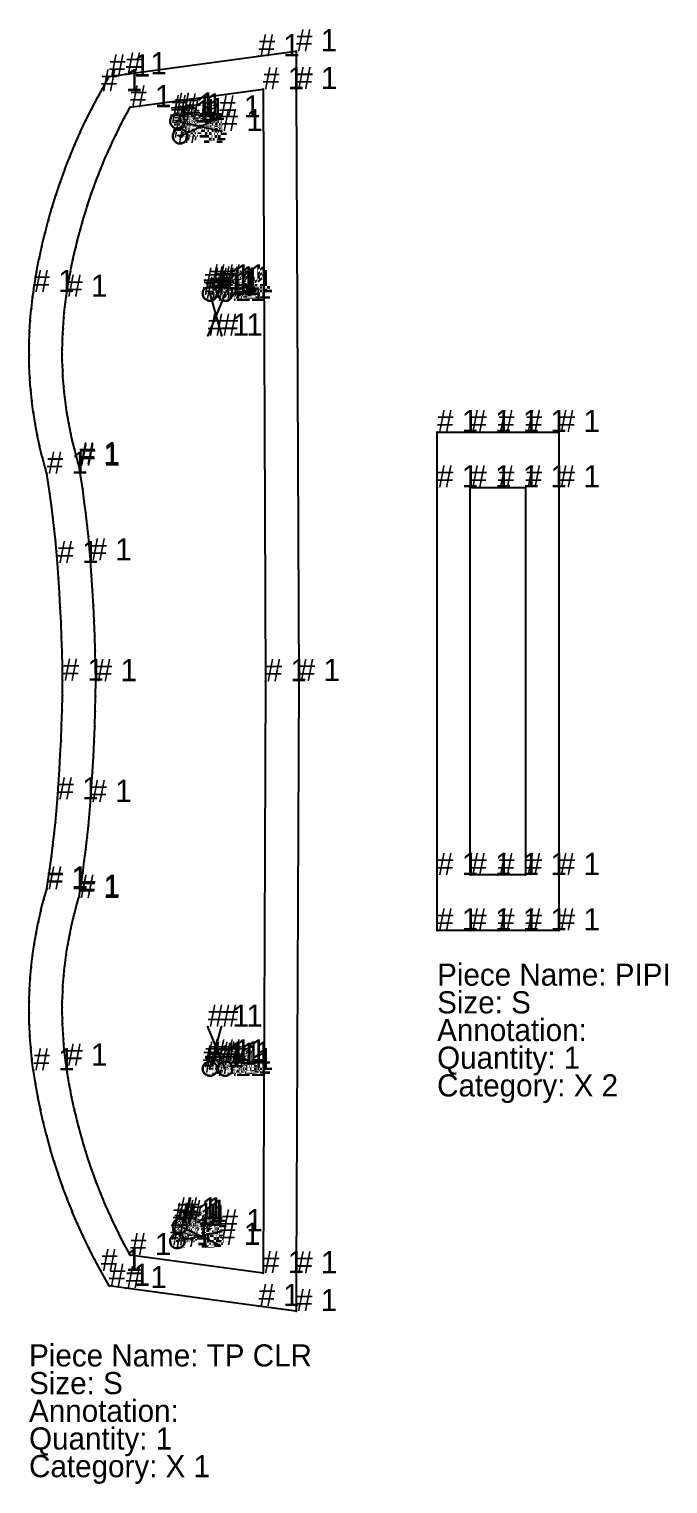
# Model space of a CAD drawing. Extents: x 0 to 5390, y -290 to 286.
# Drawn here: x 2832 to 3063, y -290 to 236 of the extents above; entities that cross this region are included whole.
import ezdxf

# ---------------------------------------------------------------- set-up
doc = ezdxf.new("R2010")
doc.units = 0

# ---------------------------------------------------------------- blocks, each defined once
blk = doc.blocks.new('TP_CLRS')
at = {"layer": '1'}
blk.add_lwpolyline([(12.14, 0.18), (12.06, 5.23), (11.93, 10.58), (11.76, 15.94), (11.55, 21.29), (11.29, 26.64), (10.99, 31.99), (10.64, 37.34), (10.25, 42.67), (9.9, 46.85), (9.51, 51.02), (9.07, 55.18), (8.6, 59.33), (8.07, 63.49), (7.51, 67.63), (6.9, 71.77), (6.4, 74.92), (6.36, 75.19), (5.89, 76.78), (5.85, 76.92), (5.81, 77.05), (4.81, 80.74), (4.77, 80.9), (4.73, 81.06), (3.83, 84.77), (3.8, 84.93), (3.76, 85.09), (2.96, 88.83), (2.93, 88.99), (2.9, 89.15), (2.21, 92.91), (2.18, 93.07), (2.15, 93.23), (1.56, 97), (1.53, 97.16), (1.51, 97.32), (1.02, 101.11), (1, 101.28), (0.99, 101.44), (0.6, 105.24), (0.58, 105.4), (0.57, 105.56), (0.29, 109.38), (0.28, 109.54), (0.27, 109.7), (0.09, 113.52), (0.08, 113.68), (0.08, 113.84), (0, 117.66), (0, 117.83), (0, 117.99), (0.03, 121.81), (0.03, 121.98), (0.04, 122.14), (0.17, 125.96), (0.17, 126.12), (0.18, 126.28), (0.42, 130.1), (0.43, 130.26), (0.44, 130.42), (0.78, 134.23), (0.8, 134.39), (0.82, 134.55), (1.26, 138.35), (1.28, 138.51), (1.3, 138.67), (1.58, 140.56), (1.9, 142.81), (1.92, 142.95), (1.94, 143.08), (2.69, 147.56), (2.72, 147.69), (2.74, 147.83), (3.59, 152.29), (3.62, 152.42), (3.65, 152.56), (4.6, 157), (4.63, 157.13), (4.66, 157.26), (5.72, 161.68), (5.75, 161.82), (5.78, 161.95), (6.94, 166.34), (6.98, 166.47), (7.01, 166.6), (8.27, 170.97), (8.31, 171.1), (8.35, 171.23), (9.7, 175.57), (9.74, 175.7), (9.78, 175.83), (11.24, 180.13), (11.28, 180.26), (11.33, 180.39), (12.88, 184.66), (12.92, 184.79), (12.97, 184.91), (14.62, 189.15), (14.67, 189.27), (14.72, 189.4), (16.46, 193.59), (16.52, 193.72), (16.57, 193.84), (18.41, 198), (18.47, 198.12), (18.52, 198.25), (20.45, 202.36), (20.51, 202.48), (20.57, 202.6), (22.6, 206.67), (22.66, 206.79), (22.72, 206.91), (24.84, 210.93), (24.89, 211.02), (24.94, 211.11), (26.03, 213.1), (28.94, 218.41), (34.94, 219.22), (82.97, 225.71), (96.52, 227.54), (96.58, 213.87), (97.53, 0.05), (97.53, -0.05), (96.58, -213.87), (96.52, -227.54), (82.97, -225.71), (34.94, -219.22), (28.9, -218.41), (26, -213.04), (23.83, -209.05), (23.77, -208.93), (23.71, -208.81), (21.64, -204.76), (21.57, -204.64), (21.51, -204.52), (19.54, -200.43), (19.48, -200.31), (19.42, -200.18), (17.53, -196.05), (17.48, -195.93), (17.42, -195.8), (15.63, -191.63), (15.58, -191.5), (15.53, -191.37), (13.83, -187.16), (13.78, -187.03), (13.74, -186.91), (12.14, -182.65), (12.09, -182.53), (12.04, -182.4), (10.54, -178.11), (10.5, -177.98), (10.46, -177.85), (9.05, -173.53), (9.01, -173.4), (8.97, -173.27), (7.67, -168.92), (7.63, -168.79), (7.59, -168.66), (6.39, -164.28), (6.35, -164.15), (6.32, -164.02), (5.21, -159.61), (5.18, -159.48), (5.15, -159.34), (4.14, -154.91), (4.11, -154.78), (4.09, -154.65), (3.18, -150.2), (3.16, -150.06), (3.13, -149.93), (2.33, -145.46), (2.3, -145.32), (2.28, -145.19), (1.58, -140.7), (1.56, -140.55), (1.54, -140.4), (1.05, -136.61), (1.03, -136.45), (1.01, -136.29), (0.62, -132.49), (0.6, -132.33), (0.59, -132.16), (0.3, -128.35), (0.29, -128.19), (0.28, -128.03), (0.1, -124.21), (0.09, -124.05), (0.08, -123.89), (0, -120.06), (0, -119.9), (0, -119.74), (0.02, -115.92), (0.03, -115.75), (0.03, -115.59), (0.16, -111.77), (0.17, -111.61), (0.17, -111.45), (0.4, -107.63), (0.42, -107.47), (0.43, -107.31), (0.76, -103.5), (0.78, -103.34), (0.8, -103.18), (1.23, -99.38), (1.25, -99.22), (1.28, -99.06), (1.82, -95.27), (1.84, -95.11), (1.87, -94.95), (2.51, -91.18), (2.54, -91.02), (2.57, -90.86), (3.32, -87.12), (3.35, -86.96), (3.38, -86.8), (4.23, -83.07), (4.27, -82.91), (4.31, -82.75), (5.26, -79.05), (5.3, -78.89), (5.34, -78.74), (6.37, -75.15), (6.42, -74.83), (6.9, -71.77), (7.51, -67.63), (8.07, -63.49), (8.6, -59.33), (9.07, -55.18), (9.51, -51.02), (9.9, -46.85), (10.25, -42.67), (10.64, -37.34), (10.99, -31.99), (11.29, -26.64), (11.55, -21.29), (11.76, -15.94), (11.93, -10.58), (12.06, -5.23)], close=True, dxfattribs=at)
at = {"layer": '14'}
blk.add_lwpolyline([(24.14, 0), (24.06, 5.46), (23.93, 10.91), (23.76, 16.37), (23.54, 21.82), (23.27, 27.27), (22.96, 32.72), (22.61, 38.17), (22.21, 43.61), (21.85, 47.91), (21.45, 52.2), (21, 56.49), (20.51, 60.77), (19.97, 65.05), (19.39, 69.32), (18.76, 73.58), (18.09, 77.84), (18.01, 78.1), (17.93, 78.36), (17.39, 80.19), (16.88, 82.03), (16.39, 83.88), (15.93, 85.73), (15.5, 87.59), (15.09, 89.46), (14.7, 91.33), (14.34, 93.21), (14.01, 95.09), (13.7, 96.97), (13.41, 98.86), (13.16, 100.76), (12.92, 102.65), (12.72, 104.55), (12.54, 106.45), (12.38, 108.36), (12.25, 110.26), (12.15, 112.17), (12.08, 114.08), (12.02, 115.99), (12, 117.9), (12, 119.81), (12.03, 121.72), (12.08, 123.63), (12.16, 125.54), (12.27, 127.45), (12.4, 129.36), (12.55, 131.26), (12.74, 133.16), (12.94, 135.06), (13.18, 136.96), (13.44, 138.85), (13.78, 141.1), (14.14, 143.34), (14.53, 145.58), (14.94, 147.81), (15.38, 150.04), (15.85, 152.26), (16.33, 154.48), (16.85, 156.69), (17.39, 158.9), (17.96, 161.1), (18.55, 163.29), (19.16, 165.47), (19.8, 167.65), (20.47, 169.83), (21.15, 171.99), (21.87, 174.14), (22.61, 176.29), (23.37, 178.43), (24.16, 180.56), (24.97, 182.68), (25.8, 184.8), (26.66, 186.9), (27.55, 188.99), (28.45, 191.07), (29.38, 193.14), (30.34, 195.2), (31.32, 197.25), (32.32, 199.29), (33.34, 201.32), (34.39, 203.34), (35.46, 205.34), (36.55, 207.33), (84.58, 213.82), (85.53, 0), (84.58, -213.82), (36.55, -207.33), (35.46, -205.34), (34.39, -203.34), (33.34, -201.32), (32.32, -199.29), (31.32, -197.25), (30.34, -195.2), (29.38, -193.14), (28.45, -191.07), (27.55, -188.99), (26.66, -186.9), (25.8, -184.8), (24.97, -182.68), (24.16, -180.56), (23.37, -178.43), (22.61, -176.29), (21.87, -174.14), (21.15, -171.99), (20.47, -169.83), (19.8, -167.65), (19.16, -165.47), (18.55, -163.29), (17.96, -161.1), (17.39, -158.9), (16.85, -156.69), (16.33, -154.48), (15.85, -152.26), (15.38, -150.04), (14.94, -147.81), (14.53, -145.58), (14.14, -143.34), (13.78, -141.1), (13.44, -138.85), (13.18, -136.96), (12.94, -135.06), (12.74, -133.16), (12.55, -131.26), (12.4, -129.36), (12.27, -127.45), (12.16, -125.54), (12.08, -123.63), (12.03, -121.72), (12, -119.81), (12, -117.9), (12.02, -115.99), (12.08, -114.08), (12.15, -112.17), (12.25, -110.26), (12.38, -108.36), (12.54, -106.45), (12.72, -104.55), (12.92, -102.65), (13.16, -100.76), (13.41, -98.86), (13.7, -96.97), (14.01, -95.09), (14.34, -93.21), (14.7, -91.33), (15.09, -89.46), (15.5, -87.59), (15.93, -85.73), (16.39, -83.88), (16.88, -82.03), (17.39, -80.19), (17.93, -78.36), (18.09, -77.84), (18.76, -73.58), (19.39, -69.32), (19.97, -65.05), (20.51, -60.77), (21, -56.49), (21.45, -52.2), (21.85, -47.91), (22.21, -43.61), (22.61, -38.17), (22.96, -32.72), (23.27, -27.27), (23.54, -21.82), (23.76, -16.37), (23.93, -10.91), (24.06, -5.46)], close=True, dxfattribs=at)
at = {"layer": '2'}
for p in [(96.52, 227.54), (28.94, 218.41), (84.58, 213.82), (36.55, 207.33), (50.99, 201.79), (50.99, 201.79), (50.99, 201.79), (50.99, 201.79), (50.99, 201.79), (53.57, 202.24), (53.57, 202.24), (53.57, 202.24), (56.15, 202.7), (56.15, 202.7), (56.15, 202.7), (56.15, 202.7), (56.15, 202.7), (68.72, 203.61), (68.72, 203.61), (51.94, 196.38), (51.94, 196.38), (51.94, 196.38), (51.94, 196.38), (51.94, 196.38), (54.48, 196.77), (54.48, 196.77), (54.48, 196.77), (57.1, 197.29), (57.1, 197.29), (57.1, 197.29), (57.1, 197.29), (57.1, 197.29), (69.6, 198.69), (69.6, 198.69), (65.42, 142.61), (65.42, 142.61), (65.42, 142.61), (65.42, 142.61), (65.42, 142.61), (70.91, 142.61), (70.91, 142.61), (70.91, 142.61), (70.91, 142.61), (70.91, 142.61), (65.36, 140.04), (65.36, 140.04), (65.36, 140.04), (65.42, 137.37), (65.42, 137.37), (65.42, 137.37), (65.42, 137.37), (65.42, 137.37), (70.91, 139.99), (70.91, 139.99), (70.91, 139.99), (70.91, 137.37), (70.91, 137.37), (70.91, 137.37), (70.91, 137.37), (70.91, 137.37), (64.63, 124.82), (64.63, 124.82), (69.63, 124.83), (69.63, 124.83), (12.14, 0.18), (12.14, 0.18), (24.14, 0), (24.14, 0), (85.53, 0), (64.63, -124.82), (64.63, -124.82), (69.63, -124.83), (69.63, -124.83), (65.36, -140.04), (65.36, -140.04), (65.36, -140.04), (65.42, -137.37), (65.42, -137.37), (65.42, -137.37), (65.42, -137.37), (65.42, -137.37), (70.91, -137.37), (70.91, -137.37), (70.91, -137.37), (70.91, -137.37), (70.91, -137.37), (70.91, -139.99), (70.91, -139.99), (70.91, -139.99), (65.42, -142.61), (65.42, -142.61), (65.42, -142.61), (65.42, -142.61), (65.42, -142.61), (70.91, -142.61), (70.91, -142.61), (70.91, -142.61), (70.91, -142.61), (70.91, -142.61), (51.94, -196.38), (51.94, -196.38), (51.94, -196.38), (51.94, -196.38), (51.94, -196.38), (54.48, -196.77), (54.48, -196.77), (54.48, -196.77), (57.1, -197.29), (57.1, -197.29), (57.1, -197.29), (57.1, -197.29), (57.1, -197.29), (69.6, -198.69), (69.6, -198.69), (50.99, -201.79), (50.99, -201.79), (50.99, -201.79), (50.99, -201.79), (50.99, -201.79), (53.57, -202.24), (53.57, -202.24), (53.57, -202.24), (56.15, -202.7), (56.15, -202.7), (56.15, -202.7), (56.15, -202.7), (56.15, -202.7), (68.72, -203.61), (68.72, -203.61), (36.55, -207.33), (84.58, -213.82), (28.9, -218.41), (96.52, -227.54)]:
    blk.add_point(p, dxfattribs=at)
at = {"layer": '3'}
for p in [(82.97, 225.71), (34.94, 219.22), (24.84, 210.93), (24.89, 211.02), (24.94, 211.11), (26.03, 213.1), (96.58, 213.87), (22.6, 206.67), (22.66, 206.79), (22.72, 206.91), (35.46, 205.34), (20.45, 202.36), (20.51, 202.48), (20.57, 202.6), (33.34, 201.32), (34.39, 203.34), (50.98, 202.04), (50.99, 202.3), (51.01, 202.55), (51.06, 202.8), (51.09, 201.49), (51.13, 203.04), (51.21, 203.28), (51.22, 201.2), (51.31, 203.52), (51.38, 200.92), (51.42, 203.74), (51.53, 203.91), (51.56, 200.66), (51.65, 204.06), (51.77, 200.42), (51.78, 204.2), (51.93, 204.33), (52, 200.21), (52.09, 204.44), (52.25, 200.01), (52.26, 204.54), (52.44, 204.61), (52.52, 199.84), (52.62, 204.67), (52.75, 199.73), (52.93, 204.75), (53.24, 204.79), (53.56, 204.8), (53.87, 204.77), (54.19, 204.72), (54.28, 199.7), (54.49, 204.64), (54.52, 199.8), (54.7, 199.86), (54.79, 204.53), (54.88, 199.94), (55.05, 200.04), (55.07, 204.39), (55.21, 200.15), (55.29, 204.24), (55.35, 200.28), (55.49, 204.08), (55.49, 200.42), (55.61, 200.58), (55.67, 203.89), (55.71, 200.74), (55.82, 203.68), (55.83, 200.97), (55.93, 201.2), (55.95, 203.45), (56.01, 201.44), (56.04, 203.21), (56.07, 201.69), (56.11, 202.96), (56.12, 201.94), (56.15, 202.19), (56.16, 202.44), (18.41, 198), (18.47, 198.12), (18.52, 198.25), (30.34, 195.2), (31.32, 197.25), (32.32, 199.29), (51.93, 196.63), (51.94, 196.89), (51.97, 197.14), (52.02, 197.39), (52.04, 196.08), (52.08, 197.63), (52.16, 197.87), (52.17, 195.79), (52.26, 198.1), (52.33, 195.52), (52.38, 198.33), (52.48, 198.49), (52.51, 195.26), (52.6, 198.65), (52.72, 195.02), (52.74, 198.79), (52.88, 198.91), (52.95, 194.8), (53, 199.65), (53.04, 199.03), (53.2, 194.61), (53.21, 199.13), (53.25, 199.59), (53.39, 199.21), (53.47, 194.44), (53.51, 199.57), (53.57, 199.27), (53.77, 199.58), (53.81, 199.37), (54.03, 199.62), (54.06, 199.44), (54.32, 199.49), (54.58, 199.5), (54.84, 199.47), (55.09, 199.42), (55.34, 199.34), (55.57, 199.22), (55.65, 194.46), (55.83, 194.54), (55.84, 199.06), (56, 194.63), (56.09, 198.86), (56.16, 194.75), (56.31, 194.87), (56.32, 198.65), (56.44, 195.02), (56.53, 198.41), (56.56, 195.17), (56.66, 195.33), (56.71, 198.15), (56.78, 195.56), (56.87, 197.88), (56.88, 195.79), (56.96, 196.03), (57, 197.59), (57.03, 196.28), (57.07, 196.53), (57.1, 196.78), (57.11, 197.04), (14.67, 189.27), (14.72, 189.4), (16.46, 193.59), (16.52, 193.72), (16.57, 193.84), (28.45, 191.07), (29.38, 193.14), (53.71, 194.32), (53.95, 194.24), (54.21, 194.19), (54.47, 194.16), (54.73, 194.18), (54.98, 194.22), (55.23, 194.29), (55.47, 194.39), (12.88, 184.66), (12.92, 184.79), (12.97, 184.91), (14.62, 189.15), (25.8, 184.8), (26.66, 186.9), (27.55, 188.99), (11.24, 180.13), (11.28, 180.26), (11.33, 180.39), (24.16, 180.56), (24.97, 182.68), (9.7, 175.57), (9.74, 175.7), (9.78, 175.83), (21.87, 174.14), (22.61, 176.29), (23.37, 178.43), (8.27, 170.97), (8.31, 171.1), (8.35, 171.23), (20.47, 169.83), (21.15, 171.99), (6.94, 166.34), (6.98, 166.47), (7.01, 166.6), (18.55, 163.29), (19.16, 165.47), (19.8, 167.65), (5.72, 161.68), (5.75, 161.82), (5.78, 161.95), (17.39, 158.9), (17.96, 161.1), (3.62, 152.42), (3.65, 152.56), (4.6, 157), (4.63, 157.13), (4.66, 157.26), (16.33, 154.48), (16.85, 156.69), (2.69, 147.56), (2.72, 147.69), (2.74, 147.83), (3.59, 152.29), (14.94, 147.81), (15.38, 150.04), (15.85, 152.26), (1.9, 142.81), (1.92, 142.95), (1.94, 143.08), (14.14, 143.34), (14.53, 145.58), (63.69, 141.89), (63.94, 142.08), (64.22, 142.24), (64.5, 142.38), (64.8, 142.48), (65.11, 142.56), (65.67, 142.57), (65.92, 142.52), (66.16, 142.45), (66.4, 142.36), (66.63, 142.25), (66.85, 142.13), (67.06, 141.99), (69.18, 141.89), (69.43, 142.08), (69.71, 142.24), (69.99, 142.38), (70.29, 142.48), (70.6, 142.56), (71.16, 142.58), (71.41, 142.52), (71.66, 142.45), (71.89, 142.36), (72.12, 142.26), (72.35, 142.13), (72.56, 141.99), (1.26, 138.35), (1.28, 138.51), (1.3, 138.67), (1.58, 140.56), (13.18, 136.96), (13.44, 138.85), (13.78, 141.1), (62.76, 139.99), (62.77, 140.25), (62.79, 139.73), (62.8, 140.51), (62.85, 139.48), (62.87, 140.76), (62.88, 139.29), (62.93, 139.1), (62.96, 141), (63, 138.92), (63.08, 138.74), (63.09, 141.23), (63.18, 138.57), (63.24, 141.44), (63.3, 138.42), (63.43, 138.27), (63.45, 141.68), (63.57, 138.14), (63.77, 137.99), (63.99, 137.85), (64.21, 137.72), (64.44, 137.62), (64.68, 137.53), (64.92, 137.46), (65.17, 137.41), (65.73, 137.42), (66.04, 137.5), (66.34, 137.6), (66.62, 137.74), (66.89, 137.9), (67.15, 138.09), (67.26, 141.84), (67.38, 138.31), (67.41, 141.71), (67.54, 141.56), (67.59, 138.54), (67.65, 141.41), (67.74, 138.75), (67.75, 141.24), (67.84, 141.06), (67.87, 138.98), (67.9, 140.88), (67.95, 140.69), (67.97, 139.22), (67.98, 140.5), (68.03, 139.47), (68.04, 140.25), (68.07, 139.99), (68.07, 139.73), (68.25, 139.99), (68.26, 140.25), (68.28, 139.73), (68.29, 140.51), (68.34, 139.48), (68.36, 140.76), (68.37, 139.29), (68.42, 139.1), (68.45, 141), (68.49, 138.92), (68.57, 138.74), (68.58, 141.23), (68.67, 138.57), (68.73, 141.44), (68.79, 138.42), (68.92, 138.27), (68.94, 141.68), (69.06, 138.14), (69.26, 137.99), (69.48, 137.85), (69.7, 137.72), (69.93, 137.62), (70.17, 137.53), (70.41, 137.46), (70.66, 137.41), (71.17, 137.36), (71.43, 137.38), (71.69, 137.44), (71.93, 137.52), (72.17, 137.64), (72.39, 137.78), (72.58, 137.95), (72.76, 141.84), (72.76, 138.14), (72.91, 141.71), (72.95, 138.39), (73.04, 141.56), (73.11, 138.67), (73.15, 141.41), (73.25, 141.24), (73.25, 138.95), (73.33, 141.06), (73.35, 139.25), (73.4, 140.88), (73.43, 139.56), (73.44, 140.69), (73.47, 140.5), (73.47, 139.87), (73.49, 140.18), (0.78, 134.23), (0.8, 134.39), (0.82, 134.55), (12.74, 133.16), (12.94, 135.06), (0.17, 126.12), (0.18, 126.28), (0.42, 130.1), (0.43, 130.26), (0.44, 130.42), (12.27, 127.45), (12.4, 129.36), (12.55, 131.26), (0.03, 121.98), (0.03, 121.81), (0.04, 122.14), (0.17, 125.96), (12.03, 121.72), (12.08, 123.63), (12.16, 125.54), (0, 117.99), (0, 117.83), (0, 117.66), (12, 119.81), (12, 117.9), (12.02, 115.99), (0.08, 113.84), (0.08, 113.68), (0.09, 113.52), (12.08, 114.08), (12.15, 112.17), (0.27, 109.7), (0.28, 109.54), (0.29, 109.38), (0.57, 105.56), (0.58, 105.4), (0.6, 105.24), (12.25, 110.26), (12.38, 108.36), (12.54, 106.45), (0.99, 101.44), (1, 101.28), (1.02, 101.11), (12.72, 104.55), (12.92, 102.65), (13.16, 100.76), (1.51, 97.32), (1.53, 97.16), (1.56, 97), (13.41, 98.86), (13.7, 96.97), (14.01, 95.09), (2.15, 93.23), (2.18, 93.07), (2.21, 92.91), (14.34, 93.21), (14.7, 91.33), (15.09, 89.46), (2.9, 89.15), (2.93, 88.99), (2.96, 88.83), (3.76, 85.09), (3.8, 84.93), (3.83, 84.77), (15.5, 87.59), (15.93, 85.73), (4.73, 81.06), (4.77, 80.9), (4.81, 80.74), (16.39, 83.88), (16.88, 82.03), (17.39, 80.19), (5.81, 77.05), (5.85, 76.92), (5.89, 76.78), (6.36, 75.19), (6.4, 74.92), (17.93, 78.36), (18.01, 78.1), (18.09, 77.84), (18.76, 73.58), (6.9, 71.77), (19.39, 69.32), (7.51, 67.63), (8.07, 63.49), (19.97, 65.05), (8.6, 59.33), (20.51, 60.77), (9.07, 55.18), (21, 56.49), (9.51, 51.02), (21.45, 52.2), (21.85, 47.91), (9.9, 46.85), (10.25, 42.67), (22.21, 43.61), (10.64, 37.34), (22.61, 38.17), (10.99, 31.99), (22.96, 32.72), (11.29, 26.64), (23.27, 27.27), (11.55, 21.29), (23.54, 21.82), (11.76, 15.94), (23.76, 16.37), (11.93, 10.58), (23.93, 10.91), (24.06, 5.46), (12.06, 5.23), (97.53, 0.05), (12.06, -5.23), (97.53, -0.05), (24.06, -5.46), (11.93, -10.58), (23.93, -10.91), (11.76, -15.94), (23.76, -16.37), (11.55, -21.29), (23.54, -21.82), (11.29, -26.64), (23.27, -27.27), (10.99, -31.99), (22.96, -32.72), (10.64, -37.34), (22.61, -38.17), (9.9, -46.85), (10.25, -42.67), (22.21, -43.61), (9.51, -51.02), (21.45, -52.2), (21.85, -47.91), (9.07, -55.18), (21, -56.49), (8.6, -59.33), (20.51, -60.77), (7.51, -67.63), (8.07, -63.49), (19.97, -65.05), (6.9, -71.77), (19.39, -69.32), (5.34, -78.74), (6.37, -75.15), (6.42, -74.83), (17.93, -78.36), (18.09, -77.84), (18.76, -73.58), (4.23, -83.07), (4.27, -82.91), (4.31, -82.75), (5.26, -79.05), (5.3, -78.89), (16.39, -83.88), (16.88, -82.03), (17.39, -80.19), (3.32, -87.12), (3.35, -86.96), (3.38, -86.8), (15.5, -87.59), (15.93, -85.73), (2.51, -91.18), (2.54, -91.02), (2.57, -90.86), (14.34, -93.21), (14.7, -91.33), (15.09, -89.46), (1.23, -99.38), (1.25, -99.22), (1.28, -99.06), (1.82, -95.27), (1.84, -95.11), (1.87, -94.95), (13.41, -98.86), (13.7, -96.97), (14.01, -95.09), (0.76, -103.5), (0.78, -103.34), (0.8, -103.18), (12.72, -104.55), (12.92, -102.65), (13.16, -100.76), (0.4, -107.63), (0.42, -107.47), (0.43, -107.31), (12.25, -110.26), (12.38, -108.36), (12.54, -106.45), (0.03, -115.59), (0.16, -111.77), (0.17, -111.45), (0.17, -111.61), (12.08, -114.08), (12.15, -112.17), (0, -119.74), (0, -119.9), (0, -120.06), (0.02, -115.92), (0.03, -115.75), (12, -117.9), (12, -119.81), (12.02, -115.99), (0.08, -123.89), (0.09, -124.05), (0.1, -124.21), (12.03, -121.72), (12.08, -123.63), (12.16, -125.54), (0.28, -128.03), (0.29, -128.19), (0.3, -128.35), (12.27, -127.45), (12.4, -129.36), (12.55, -131.26), (0.59, -132.16), (0.6, -132.33), (0.62, -132.49), (1.01, -136.29), (1.03, -136.45), (1.05, -136.61), (12.74, -133.16), (12.94, -135.06), (1.54, -140.4), (1.56, -140.55), (1.58, -140.7), (13.18, -136.96), (13.44, -138.85), (13.78, -141.1), (62.76, -139.99), (62.77, -140.25), (62.79, -139.73), (62.8, -140.51), (62.85, -139.48), (62.87, -140.76), (62.88, -139.29), (62.93, -139.1), (62.96, -141), (63, -138.92), (63.08, -138.74), (63.09, -141.23), (63.18, -138.57), (63.24, -141.44), (63.3, -138.42), (63.43, -138.27), (63.45, -141.68), (63.57, -138.14), (63.77, -137.99), (63.99, -137.85), (64.21, -137.72), (64.44, -137.62), (64.68, -137.53), (64.92, -137.46), (65.17, -137.41), (65.73, -137.42), (66.04, -137.5), (66.34, -137.6), (66.62, -137.74), (66.89, -137.9), (67.15, -138.09), (67.26, -141.84), (67.38, -138.31), (67.41, -141.71), (67.54, -141.56), (67.59, -138.54), (67.65, -141.41), (67.74, -138.75), (67.75, -141.24), (67.84, -141.06), (67.87, -138.98), (67.9, -140.88), (67.95, -140.69), (67.97, -139.22), (67.98, -140.5), (68.03, -139.47), (68.04, -140.25), (68.07, -139.73), (68.07, -139.99), (68.25, -139.99), (68.26, -140.25), (68.28, -139.73), (68.29, -140.51), (68.34, -139.48), (68.36, -140.76), (68.37, -139.29), (68.42, -139.1), (68.45, -141), (68.49, -138.92), (68.57, -138.74), (68.58, -141.23), (68.67, -138.57), (68.73, -141.44), (68.79, -138.42), (68.92, -138.27), (68.94, -141.68), (69.06, -138.14), (69.26, -137.99), (69.48, -137.85), (69.7, -137.72), (69.93, -137.62), (70.17, -137.53), (70.41, -137.46), (70.66, -137.41), (71.17, -137.36), (71.43, -137.38), (71.69, -137.44), (71.93, -137.52), (72.17, -137.64), (72.39, -137.78), (72.58, -137.95), (72.76, -138.14), (72.76, -141.84), (72.91, -141.71), (72.95, -138.39), (73.04, -141.56), (73.11, -138.67), (73.15, -141.41), (73.25, -138.95), (73.25, -141.24), (73.33, -141.06), (73.35, -139.25), (73.4, -140.88), (73.43, -139.56), (73.44, -140.69), (73.47, -139.87), (73.47, -140.5), (73.49, -140.18), (2.28, -145.19), (2.3, -145.32), (2.33, -145.46), (14.14, -143.34), (14.53, -145.58), (63.69, -141.89), (63.94, -142.08), (64.22, -142.24), (64.5, -142.38), (64.8, -142.48), (65.11, -142.56), (65.67, -142.57), (65.92, -142.52), (66.16, -142.45), (66.4, -142.36), (66.63, -142.25), (66.85, -142.13), (67.06, -141.99), (69.18, -141.89), (69.43, -142.08), (69.71, -142.24), (69.99, -142.38), (70.29, -142.48), (70.6, -142.56), (71.16, -142.58), (71.41, -142.52), (71.66, -142.45), (71.89, -142.36), (72.12, -142.26), (72.35, -142.13), (72.56, -141.99), (3.13, -149.93), (3.16, -150.06), (3.18, -150.2), (14.94, -147.81), (15.38, -150.04), (15.85, -152.26), (4.09, -154.65), (4.11, -154.78), (4.14, -154.91), (16.33, -154.48), (16.85, -156.69), (5.15, -159.34), (5.18, -159.48), (5.21, -159.61), (17.39, -158.9), (17.96, -161.1), (6.32, -164.02), (6.35, -164.15), (6.39, -164.28), (18.55, -163.29), (19.16, -165.47), (19.8, -167.65), (7.59, -168.66), (7.63, -168.79), (7.67, -168.92), (8.97, -173.27), (9.01, -173.4), (20.47, -169.83), (21.15, -171.99), (9.05, -173.53), (10.46, -177.85), (10.5, -177.98), (10.54, -178.11), (21.87, -174.14), (22.61, -176.29), (23.37, -178.43), (12.04, -182.4), (12.09, -182.53), (12.14, -182.65), (24.16, -180.56), (24.97, -182.68), (13.74, -186.91), (13.78, -187.03), (13.83, -187.16), (25.8, -184.8), (26.66, -186.9), (27.55, -188.99), (15.53, -191.37), (15.58, -191.5), (15.63, -191.63), (28.45, -191.07), (29.38, -193.14), (53.71, -194.32), (53.95, -194.24), (54.21, -194.19), (54.47, -194.16), (54.73, -194.18), (54.98, -194.22), (55.23, -194.29), (55.47, -194.39), (17.42, -195.8), (17.48, -195.93), (17.53, -196.05), (30.34, -195.2), (31.32, -197.25), (32.32, -199.29), (51.93, -196.63), (51.94, -196.89), (51.97, -197.14), (52.02, -197.39), (52.04, -196.08), (52.08, -197.63), (52.16, -197.87), (52.17, -195.79), (52.26, -198.1), (52.33, -195.52), (52.38, -198.33), (52.48, -198.49), (52.51, -195.26), (52.6, -198.65), (52.72, -195.02), (52.74, -198.79), (52.88, -198.91), (52.95, -194.8), (53, -199.65), (53.04, -199.03), (53.2, -194.61), (53.21, -199.13), (53.25, -199.59), (53.39, -199.21), (53.47, -194.44), (53.51, -199.57), (53.57, -199.27), (53.77, -199.58), (53.81, -199.37), (54.03, -199.62), (54.06, -199.44), (54.32, -199.49), (54.58, -199.5), (54.84, -199.47), (55.09, -199.42), (55.34, -199.34), (55.57, -199.22), (55.65, -194.46), (55.83, -194.54), (55.84, -199.06), (56, -194.63), (56.09, -198.86), (56.16, -194.75), (56.31, -194.87), (56.32, -198.65), (56.44, -195.02), (56.53, -198.41), (56.56, -195.17), (56.66, -195.33), (56.71, -198.15), (56.78, -195.56), (56.87, -197.88), (56.88, -195.79), (56.96, -196.03), (57, -197.59), (57.03, -196.28), (57.07, -196.53), (57.1, -196.78), (57.11, -197.04), (19.42, -200.18), (19.48, -200.31), (19.54, -200.43), (21.51, -204.52), (21.57, -204.64), (21.64, -204.76), (33.34, -201.32), (34.39, -203.34), (50.98, -202.04), (50.99, -202.3), (51.01, -202.55), (51.06, -202.8), (51.09, -201.49), (51.13, -203.04), (51.21, -203.28), (51.22, -201.2), (51.31, -203.52), (51.38, -200.92), (51.42, -203.74), (51.53, -203.91), (51.56, -200.66), (51.65, -204.06), (51.77, -200.42), (51.78, -204.2), (51.93, -204.33), (52, -200.21), (52.09, -204.44), (52.25, -200.01), (52.26, -204.54), (52.44, -204.61), (52.52, -199.84), (52.62, -204.67), (52.75, -199.73), (52.93, -204.75), (53.24, -204.79), (53.56, -204.8), (53.87, -204.77), (54.19, -204.72), (54.28, -199.7), (54.49, -204.64), (54.52, -199.8), (54.7, -199.86), (54.79, -204.53), (54.88, -199.94), (55.05, -200.04), (55.07, -204.39), (55.21, -200.15), (55.29, -204.24), (55.35, -200.28), (55.49, -200.42), (55.49, -204.08), (55.61, -200.58), (55.67, -203.89), (55.71, -200.74), (55.82, -203.68), (55.83, -200.97), (55.93, -201.2), (55.95, -203.45), (56.01, -201.44), (56.04, -203.21), (56.07, -201.69), (56.11, -202.96), (56.12, -201.94), (56.15, -202.19), (56.16, -202.44), (23.71, -208.81), (23.77, -208.93), (23.83, -209.05), (35.46, -205.34), (26, -213.04), (96.58, -213.87), (34.94, -219.22), (82.97, -225.71)]:
    blk.add_point(p, dxfattribs=at)
at = {"layer": '4'}
for p in [(6.4, 74.92, 10), (12.14, 0.18, 10), (97.53, 0.05, 10), (6.42, -74.83, 10)]:
    blk.add_point(p, dxfattribs=at)
at = {"layer": '8'}
for p, q in [((53.57, 202.24), (69.6, 198.69)), ((54.48, 196.77), (68.72, 203.61)), ((70.91, 139.99), (64.63, 124.82)), ((65.36, 140.04), (69.63, 124.83)), ((70.91, -139.99), (64.63, -124.82)), ((65.36, -140.04), (69.63, -124.83)), ((53.57, -202.24), (69.6, -198.69)), ((54.48, -196.77), (68.72, -203.61))]:
    blk.add_line(p, q, dxfattribs=at)
for points in [[(56.15, 202.7), (56.11, 202.96), (56.04, 203.21), (55.95, 203.45), (55.82, 203.68), (55.67, 203.89), (55.49, 204.08), (55.29, 204.24), (55.07, 204.39), (54.79, 204.53), (54.49, 204.64), (54.19, 204.72), (53.87, 204.77), (53.56, 204.8), (53.24, 204.79), (52.93, 204.75), (52.62, 204.67), (52.44, 204.61), (52.26, 204.54), (52.09, 204.44), (51.93, 204.33), (51.78, 204.2), (51.65, 204.06), (51.53, 203.91), (51.42, 203.74), (51.31, 203.52), (51.21, 203.28), (51.13, 203.04), (51.06, 202.8), (51.01, 202.55), (50.99, 202.3), (50.98, 202.04), (50.99, 201.79)], [(50.99, 201.79), (51.09, 201.49), (51.22, 201.2), (51.38, 200.92), (51.56, 200.66), (51.77, 200.42), (52, 200.21), (52.25, 200.01), (52.52, 199.84), (52.75, 199.73), (53, 199.65), (53.25, 199.59), (53.51, 199.57), (53.77, 199.58), (54.03, 199.62), (54.28, 199.7), (54.52, 199.8), (54.7, 199.86), (54.88, 199.94), (55.05, 200.04), (55.21, 200.15), (55.35, 200.28), (55.49, 200.42), (55.61, 200.58), (55.71, 200.74), (55.83, 200.97), (55.93, 201.2), (56.01, 201.44), (56.07, 201.69), (56.12, 201.94), (56.15, 202.19), (56.16, 202.44), (56.15, 202.7)], [(57.1, 197.29), (57, 197.59), (56.87, 197.88), (56.71, 198.15), (56.53, 198.41), (56.32, 198.65), (56.09, 198.86), (55.84, 199.06), (55.57, 199.22), (55.34, 199.34), (55.09, 199.42), (54.84, 199.47), (54.58, 199.5), (54.32, 199.49), (54.06, 199.44), (53.81, 199.37), (53.57, 199.27), (53.39, 199.21), (53.21, 199.13), (53.04, 199.03), (52.88, 198.91), (52.74, 198.79), (52.6, 198.65), (52.48, 198.49), (52.38, 198.33), (52.26, 198.1), (52.16, 197.87), (52.08, 197.63), (52.02, 197.39), (51.97, 197.14), (51.94, 196.89), (51.93, 196.63), (51.94, 196.38)], [(51.94, 196.38), (52.04, 196.08), (52.17, 195.79), (52.33, 195.52), (52.51, 195.26), (52.72, 195.02), (52.95, 194.8), (53.2, 194.61), (53.47, 194.44), (53.71, 194.32), (53.95, 194.24), (54.21, 194.19), (54.47, 194.16), (54.73, 194.18), (54.98, 194.22), (55.23, 194.29), (55.47, 194.39), (55.65, 194.46), (55.83, 194.54), (56, 194.63), (56.16, 194.75), (56.31, 194.87), (56.44, 195.02), (56.56, 195.17), (56.66, 195.33), (56.78, 195.56), (56.88, 195.79), (56.96, 196.03), (57.03, 196.28), (57.07, 196.53), (57.1, 196.78), (57.11, 197.04), (57.1, 197.29)], [(65.42, 142.61), (65.11, 142.56), (64.8, 142.48), (64.5, 142.38), (64.22, 142.24), (63.94, 142.08), (63.69, 141.89), (63.45, 141.68), (63.24, 141.44), (63.09, 141.23), (62.96, 141), (62.87, 140.76), (62.8, 140.51), (62.77, 140.25), (62.76, 139.99), (62.79, 139.73), (62.85, 139.48), (62.88, 139.29), (62.93, 139.1), (63, 138.92), (63.08, 138.74), (63.18, 138.57), (63.3, 138.42), (63.43, 138.27), (63.57, 138.14), (63.77, 137.99), (63.99, 137.85), (64.21, 137.72), (64.44, 137.62), (64.68, 137.53), (64.92, 137.46), (65.17, 137.41), (65.42, 137.37)], [(65.42, 137.37), (65.73, 137.42), (66.04, 137.5), (66.34, 137.6), (66.62, 137.74), (66.89, 137.9), (67.15, 138.09), (67.38, 138.31), (67.59, 138.54), (67.74, 138.75), (67.87, 138.98), (67.97, 139.22), (68.03, 139.47), (68.07, 139.73), (68.07, 139.99), (68.04, 140.25), (67.98, 140.5), (67.95, 140.69), (67.9, 140.88), (67.84, 141.06), (67.75, 141.24), (67.65, 141.41), (67.54, 141.56), (67.41, 141.71), (67.26, 141.84), (67.06, 141.99), (66.85, 142.13), (66.63, 142.25), (66.4, 142.36), (66.16, 142.45), (65.92, 142.52), (65.67, 142.57), (65.42, 142.61)], [(70.91, 142.61), (70.6, 142.56), (70.29, 142.48), (69.99, 142.38), (69.71, 142.24), (69.43, 142.08), (69.18, 141.89), (68.94, 141.68), (68.73, 141.44), (68.58, 141.23), (68.45, 141), (68.36, 140.76), (68.29, 140.51), (68.26, 140.25), (68.25, 139.99), (68.28, 139.73), (68.34, 139.48), (68.37, 139.29), (68.42, 139.1), (68.49, 138.92), (68.57, 138.74), (68.67, 138.57), (68.79, 138.42), (68.92, 138.27), (69.06, 138.14), (69.26, 137.99), (69.48, 137.85), (69.7, 137.72), (69.93, 137.62), (70.17, 137.53), (70.41, 137.46), (70.66, 137.41), (70.91, 137.37)], [(70.91, 137.37), (71.17, 137.36), (71.43, 137.38), (71.69, 137.44), (71.93, 137.52), (72.17, 137.64), (72.39, 137.78), (72.58, 137.95), (72.76, 138.14), (72.95, 138.39), (73.11, 138.67), (73.25, 138.95), (73.35, 139.25), (73.43, 139.56), (73.47, 139.87), (73.49, 140.18), (73.47, 140.5), (73.44, 140.69), (73.4, 140.88), (73.33, 141.06), (73.25, 141.24), (73.15, 141.41), (73.04, 141.56), (72.91, 141.71), (72.76, 141.84), (72.56, 141.99), (72.35, 142.13), (72.12, 142.26), (71.89, 142.36), (71.66, 142.45), (71.41, 142.52), (71.16, 142.58), (70.91, 142.61)], [(65.42, -142.61), (65.11, -142.56), (64.8, -142.48), (64.5, -142.38), (64.22, -142.24), (63.94, -142.08), (63.69, -141.89), (63.45, -141.68), (63.24, -141.44), (63.09, -141.23), (62.96, -141), (62.87, -140.76), (62.8, -140.51), (62.77, -140.25), (62.76, -139.99), (62.79, -139.73), (62.85, -139.48), (62.88, -139.29), (62.93, -139.1), (63, -138.92), (63.08, -138.74), (63.18, -138.57), (63.3, -138.42), (63.43, -138.27), (63.57, -138.14), (63.77, -137.99), (63.99, -137.85), (64.21, -137.72), (64.44, -137.62), (64.68, -137.53), (64.92, -137.46), (65.17, -137.41), (65.42, -137.37)], [(65.42, -137.37), (65.73, -137.42), (66.04, -137.5), (66.34, -137.6), (66.62, -137.74), (66.89, -137.9), (67.15, -138.09), (67.38, -138.31), (67.59, -138.54), (67.74, -138.75), (67.87, -138.98), (67.97, -139.22), (68.03, -139.47), (68.07, -139.73), (68.07, -139.99), (68.04, -140.25), (67.98, -140.5), (67.95, -140.69), (67.9, -140.88), (67.84, -141.06), (67.75, -141.24), (67.65, -141.41), (67.54, -141.56), (67.41, -141.71), (67.26, -141.84), (67.06, -141.99), (66.85, -142.13), (66.63, -142.25), (66.4, -142.36), (66.16, -142.45), (65.92, -142.52), (65.67, -142.57), (65.42, -142.61)], [(70.91, -142.61), (70.6, -142.56), (70.29, -142.48), (69.99, -142.38), (69.71, -142.24), (69.43, -142.08), (69.18, -141.89), (68.94, -141.68), (68.73, -141.44), (68.58, -141.23), (68.45, -141), (68.36, -140.76), (68.29, -140.51), (68.26, -140.25), (68.25, -139.99), (68.28, -139.73), (68.34, -139.48), (68.37, -139.29), (68.42, -139.1), (68.49, -138.92), (68.57, -138.74), (68.67, -138.57), (68.79, -138.42), (68.92, -138.27), (69.06, -138.14), (69.26, -137.99), (69.48, -137.85), (69.7, -137.72), (69.93, -137.62), (70.17, -137.53), (70.41, -137.46), (70.66, -137.41), (70.91, -137.37)], [(70.91, -137.37), (71.17, -137.36), (71.43, -137.38), (71.69, -137.44), (71.93, -137.52), (72.17, -137.64), (72.39, -137.78), (72.58, -137.95), (72.76, -138.14), (72.95, -138.39), (73.11, -138.67), (73.25, -138.95), (73.35, -139.25), (73.43, -139.56), (73.47, -139.87), (73.49, -140.18), (73.47, -140.5), (73.44, -140.69), (73.4, -140.88), (73.33, -141.06), (73.25, -141.24), (73.15, -141.41), (73.04, -141.56), (72.91, -141.71), (72.76, -141.84), (72.56, -141.99), (72.35, -142.13), (72.12, -142.26), (71.89, -142.36), (71.66, -142.45), (71.41, -142.52), (71.16, -142.58), (70.91, -142.61)], [(51.94, -196.38), (52.04, -196.08), (52.17, -195.79), (52.33, -195.52), (52.51, -195.26), (52.72, -195.02), (52.95, -194.8), (53.2, -194.61), (53.47, -194.44), (53.71, -194.32), (53.95, -194.24), (54.21, -194.19), (54.47, -194.16), (54.73, -194.18), (54.98, -194.22), (55.23, -194.29), (55.47, -194.39), (55.65, -194.46), (55.83, -194.54), (56, -194.63), (56.16, -194.75), (56.31, -194.87), (56.44, -195.02), (56.56, -195.17), (56.66, -195.33), (56.78, -195.56), (56.88, -195.79), (56.96, -196.03), (57.03, -196.28), (57.07, -196.53), (57.1, -196.78), (57.11, -197.04), (57.1, -197.29)], [(50.99, -201.79), (51.09, -201.49), (51.22, -201.2), (51.38, -200.92), (51.56, -200.66), (51.77, -200.42), (52, -200.21), (52.25, -200.01), (52.52, -199.84), (52.75, -199.73), (53, -199.65), (53.25, -199.59), (53.51, -199.57), (53.77, -199.58), (54.03, -199.62), (54.28, -199.7), (54.52, -199.8), (54.7, -199.86), (54.88, -199.94), (55.05, -200.04), (55.21, -200.15), (55.35, -200.28), (55.49, -200.42), (55.61, -200.58), (55.71, -200.74), (55.83, -200.97), (55.93, -201.2), (56.01, -201.44), (56.07, -201.69), (56.12, -201.94), (56.15, -202.19), (56.16, -202.44), (56.15, -202.7)], [(57.1, -197.29), (57, -197.59), (56.87, -197.88), (56.71, -198.15), (56.53, -198.41), (56.32, -198.65), (56.09, -198.86), (55.84, -199.06), (55.57, -199.22), (55.34, -199.34), (55.09, -199.42), (54.84, -199.47), (54.58, -199.5), (54.32, -199.49), (54.06, -199.44), (53.81, -199.37), (53.57, -199.27), (53.39, -199.21), (53.21, -199.13), (53.04, -199.03), (52.88, -198.91), (52.74, -198.79), (52.6, -198.65), (52.48, -198.49), (52.38, -198.33), (52.26, -198.1), (52.16, -197.87), (52.08, -197.63), (52.02, -197.39), (51.97, -197.14), (51.94, -196.89), (51.93, -196.63), (51.94, -196.38)], [(56.15, -202.7), (56.11, -202.96), (56.04, -203.21), (55.95, -203.45), (55.82, -203.68), (55.67, -203.89), (55.49, -204.08), (55.29, -204.24), (55.07, -204.39), (54.79, -204.53), (54.49, -204.64), (54.19, -204.72), (53.87, -204.77), (53.56, -204.8), (53.24, -204.79), (52.93, -204.75), (52.62, -204.67), (52.44, -204.61), (52.26, -204.54), (52.09, -204.44), (51.93, -204.33), (51.78, -204.2), (51.65, -204.06), (51.53, -203.91), (51.42, -203.74), (51.31, -203.52), (51.21, -203.28), (51.13, -203.04), (51.06, -202.8), (51.01, -202.55), (50.99, -202.3), (50.98, -202.04), (50.99, -201.79)]]:
    blk.add_lwpolyline(points, dxfattribs=at)
for p in [(50.99, 201.79), (53.57, 202.24), (56.15, 202.7), (51.94, 196.38), (54.48, 196.77), (57.1, 197.29), (65.42, 142.61), (70.91, 142.61), (65.36, 140.04), (65.42, 137.37), (70.91, 139.99), (70.91, 137.37), (65.36, -140.04), (65.42, -137.37), (70.91, -137.37), (70.91, -139.99), (65.42, -142.61), (70.91, -142.61), (51.94, -196.38), (54.48, -196.77), (57.1, -197.29), (50.99, -201.79), (53.57, -202.24), (56.15, -202.7)]:
    blk.add_point(p, dxfattribs=at)
at = {"layer": '1'}
for s, p in [('# 1', (82.97, 225.71)), ('# 1', (96.52, 227.54)), ('# 1', (28.94, 218.41)), ('# 1', (34.94, 219.22)), ('# 1', (26.03, 213.1)), ('# 1', (96.58, 213.87)), ('# 1', (1.58, 140.56)), ('# 1', (6.4, 74.92)), ('# 1', (10.25, 42.67)), ('# 1', (12.14, 0.18)), ('# 1', (12.14, 0.18)), ('# 1', (97.53, 0.05)), ('# 1', (10.25, -42.67)), ('# 1', (6.37, -75.15)), ('# 1', (6.42, -74.83)), ('# 1', (1.56, -140.55)), ('# 1', (26, -213.04)), ('# 1', (96.58, -213.87)), ('# 1', (28.9, -218.41)), ('# 1', (34.94, -219.22)), ('# 1', (82.97, -225.71)), ('# 1', (96.52, -227.54)), ('Piece Name: TP CLR', (0, -247.54)), ('Size: S', (0, -257.54)), ('Annotation: ', (0, -267.54)), ('Quantity: 1', (0, -277.54)), ('Category: X 1', (0, -287.54))]:
    blk.add_text(s, height=8, dxfattribs=at).set_placement(p)
at = {"layer": '14'}
for p in [(84.58, 213.82), (36.55, 207.33), (13.44, 138.85), (17.93, 78.36), (18.09, 77.84), (22.21, 43.61), (24.14, 0), (24.14, 0), (85.53, 0), (22.21, -43.61), (17.93, -78.36), (18.09, -77.84), (13.44, -138.85), (36.55, -207.33), (84.58, -213.82)]:
    blk.add_text('# 1', height=8, dxfattribs=at).set_placement(p)
at = {"layer": '4'}
for p in [(6.4, 74.92), (12.14, 0.18), (97.53, 0.05), (6.42, -74.83)]:
    blk.add_text('# 1', height=8, dxfattribs=at).set_placement(p)
at = {"layer": '8'}
for p in [(51.42, 203.74), (52.62, 204.67), (53.57, 202.24), (53.57, 202.24), (55.07, 204.39), (56.15, 202.7), (56.15, 202.7), (56.15, 202.7), (68.72, 203.61), (50.99, 201.79), (50.99, 201.79), (50.99, 201.79), (52.38, 198.33), (52.52, 199.84), (53.57, 199.27), (54.52, 199.8), (55.57, 199.22), (55.71, 200.74), (57.1, 197.29), (57.1, 197.29), (57.1, 197.29), (69.6, 198.69), (51.94, 196.38), (51.94, 196.38), (51.94, 196.38), (53.47, 194.44), (54.48, 196.77), (54.48, 196.77), (55.47, 194.39), (56.66, 195.33), (62.85, 139.48), (63.24, 141.44), (65.36, 140.04), (65.36, 140.04), (65.42, 142.61), (65.42, 142.61), (65.42, 142.61), (67.26, 141.84), (67.98, 140.5), (68.34, 139.48), (68.73, 141.44), (70.91, 142.61), (70.91, 142.61), (70.91, 142.61), (70.91, 139.99), (70.91, 139.99), (72.76, 141.84), (73.47, 140.5), (63.57, 138.14), (65.42, 137.37), (65.42, 137.37), (65.42, 137.37), (67.59, 138.54), (69.06, 138.14), (70.91, 137.37), (70.91, 137.37), (70.91, 137.37), (72.76, 138.14), (64.63, 124.82), (69.63, 124.83), (64.63, -124.82), (69.63, -124.83), (63.57, -138.14), (65.42, -137.37), (65.42, -137.37), (65.42, -137.37), (67.59, -138.54), (69.06, -138.14), (70.91, -137.37), (70.91, -137.37), (70.91, -137.37), (72.76, -138.14), (62.85, -139.48), (63.24, -141.44), (65.36, -140.04), (65.36, -140.04), (65.42, -142.61), (65.42, -142.61), (65.42, -142.61), (67.26, -141.84), (67.98, -140.5), (68.34, -139.48), (68.73, -141.44), (70.91, -139.99), (70.91, -139.99), (70.91, -142.61), (70.91, -142.61), (70.91, -142.61), (72.76, -141.84), (73.47, -140.5), (51.94, -196.38), (51.94, -196.38), (51.94, -196.38), (53.47, -194.44), (54.48, -196.77), (54.48, -196.77), (55.47, -194.39), (56.66, -195.33), (50.99, -201.79), (50.99, -201.79), (50.99, -201.79), (52.38, -198.33), (52.52, -199.84), (53.57, -199.27), (53.57, -202.24), (53.57, -202.24), (54.52, -199.8), (55.57, -199.22), (55.71, -200.74), (57.1, -197.29), (57.1, -197.29), (57.1, -197.29), (69.6, -198.69), (51.42, -203.74), (52.62, -204.67), (55.07, -204.39), (56.15, -202.7), (56.15, -202.7), (56.15, -202.7), (68.72, -203.61)]:
    blk.add_text('# 1', height=8, dxfattribs=at).set_placement(p)
blk = doc.blocks.new('PIPIS')
at = {"layer": '1'}
blk.add_lwpolyline([(0, 90), (12, 90), (22, 90), (32, 90), (44, 90), (44, 70), (44, -70), (44, -90), (32, -90), (22, -90), (12, -90), (0, -90), (0, -70), (0, 70)], close=True, dxfattribs=at)
at = {"layer": '14'}
blk.add_lwpolyline([(12, 70), (22, 70), (32, 70), (32, -70), (22, -70), (12, -70)], close=True, dxfattribs=at)
at = {"layer": '2'}
for p in [(0, 90), (0, 90), (12, 90), (22, 90), (32, 90), (44, 90), (0, 70), (12, 70), (12, 70), (22, 70), (32, 70), (44, 70), (0, -70), (12, -70), (22, -70), (32, -70), (44, -70), (0, -90), (12, -90), (22, -90), (32, -90), (44, -90)]:
    blk.add_point(p, dxfattribs=at)
at = {"layer": '1'}
for s, p in [('# 1', (0, 90)), ('# 1', (0, 90)), ('# 1', (12, 90)), ('# 1', (22, 90)), ('# 1', (32, 90)), ('# 1', (44, 90)), ('# 1', (0, 70)), ('# 1', (44, 70)), ('# 1', (0, -70)), ('# 1', (44, -70)), ('# 1', (0, -90)), ('# 1', (12, -90)), ('# 1', (22, -90)), ('# 1', (32, -90)), ('# 1', (44, -90)), ('Piece Name: PIPI', (0, -110)), ('Size: S', (0, -120)), ('Annotation: ', (0, -130)), ('Quantity: 1', (0, -140)), ('Category: X 2', (0, -150))]:
    blk.add_text(s, height=8, dxfattribs=at).set_placement(p)
at = {"layer": '14'}
for p in [(12, 70), (12, 70), (22, 70), (32, 70), (12, -70), (22, -70), (32, -70)]:
    blk.add_text('# 1', height=8, dxfattribs=at).set_placement(p)

msp = doc.modelspace()

# ---------------------------------------------------------------- block references
at = {"layer": '1'}
for name, p in [('TP_CLRS', (2831.66, 0)), ('PIPIS', (2979.19, 0))]:
    msp.add_blockref(name, p, dxfattribs=at)

doc.saveas('drawing.dxf')
